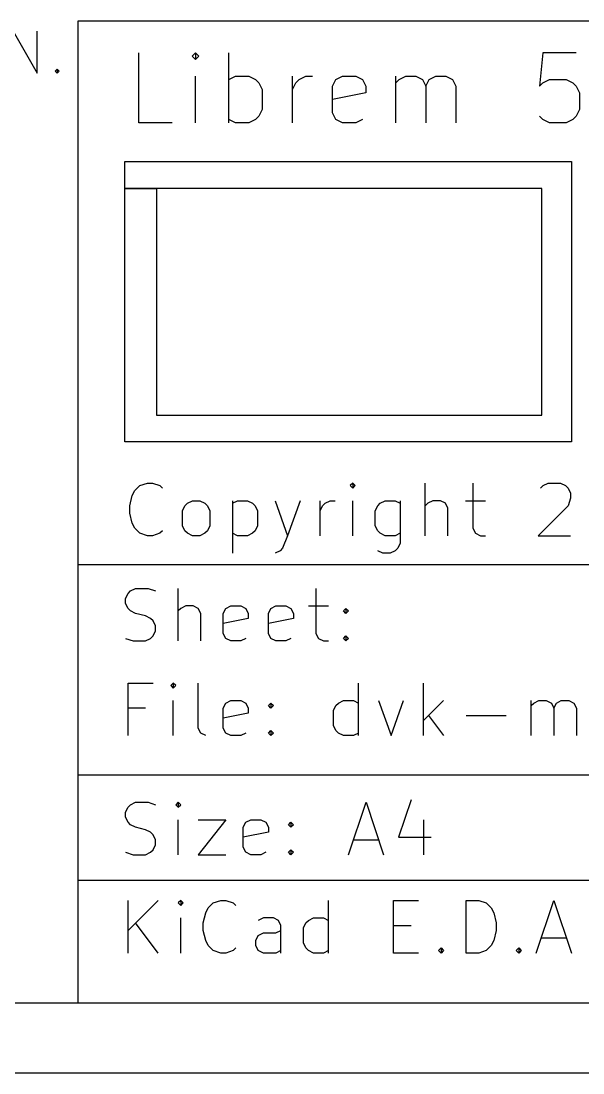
# Model space of a CAD drawing. Extents: x 8 to 330, y -289 to -8.
# Drawn here: x 90.39 to 106.41, y -289 to -259 of the extents above; entities that cross this region are included whole.
import ezdxf

# ---------------------------------------------------------------- set-up
doc = ezdxf.new("R2010")
doc.units = 0
doc.header["$MEASUREMENT"] = 0
doc.layers.add('BLACK', color=7, linetype='CONTINUOUS')

msp = doc.modelspace()

# ---------------------------------------------------------------- linework, layer by layer
at = {"layer": 'BLACK', "linetype": 'CONTINUOUS'}
for p, q in [((92.0072, -259.002), (92.0072, -287.002)), ((200.007, -259.002), (92.0072, -259.002)), ((90.1593, -259.293), (90.845, -260.493)), ((90.845, -260.493), (90.845, -259.293)), ((93.7434, -261.907), (93.7434, -259.907)), ((95.3624, -259.907), (95.2672, -260.002)), ((95.2672, -260.002), (95.3624, -260.097)), ((95.4577, -260.002), (95.3624, -259.907)), ((95.3624, -259.907), (95.3624, -260.097)), ((95.3624, -260.097), (95.4577, -260.002)), ((96.3148, -261.907), (96.3148, -259.907)), ((105.267, -259.907), (105.172, -260.859)), ((106.22, -259.907), (105.267, -259.907)), ((91.3593, -260.436), (91.4164, -260.379)), ((91.4164, -260.379), (91.4164, -260.493)), ((91.4164, -260.379), (91.4736, -260.436)), ((91.4164, -260.493), (91.3593, -260.436)), ((91.4736, -260.436), (91.4164, -260.493)), ((95.3624, -261.907), (95.3624, -260.574)), ((96.3148, -260.669), (96.5053, -260.574)), ((96.5053, -260.574), (96.8862, -260.574)), ((96.8862, -260.574), (97.0767, -260.669)), ((97.0767, -260.669), (97.172, -260.764)), ((98.1243, -261.907), (98.1243, -260.574)), ((98.2196, -260.764), (98.3148, -260.669)), ((98.3148, -260.669), (98.5053, -260.574)), ((98.5053, -260.574), (98.6958, -260.574)), ((99.2672, -260.859), (99.3624, -260.669)), ((99.3624, -260.669), (99.5529, -260.574)), ((99.5529, -260.574), (99.9339, -260.574)), ((99.9339, -260.574), (100.124, -260.669)), ((100.124, -260.669), (100.22, -260.859)), ((101.077, -261.907), (101.077, -260.574)), ((101.077, -260.764), (101.172, -260.669)), ((101.172, -260.669), (101.362, -260.574)), ((101.362, -260.574), (101.648, -260.574)), ((101.648, -260.574), (101.839, -260.669)), ((101.839, -260.669), (101.934, -260.859)), ((101.934, -260.859), (102.029, -260.669)), ((102.029, -260.669), (102.22, -260.574)), ((102.22, -260.574), (102.505, -260.574)), ((102.505, -260.574), (102.696, -260.669)), ((102.696, -260.669), (102.791, -260.859)), ((105.267, -260.764), (105.458, -260.669)), ((105.458, -260.669), (105.934, -260.669)), ((105.934, -260.669), (106.124, -260.764)), ((97.172, -260.764), (97.2672, -260.955)), ((97.2672, -260.955), (97.2672, -261.526)), ((98.1243, -260.955), (98.2196, -260.764)), ((99.2672, -261.621), (99.2672, -260.859)), ((100.22, -260.859), (100.22, -261.05)), ((101.934, -260.859), (101.934, -261.907)), ((102.791, -260.859), (102.791, -261.907)), ((105.172, -260.859), (105.267, -260.764)), ((106.124, -260.764), (106.22, -260.859)), ((106.22, -260.859), (106.315, -261.05)), ((100.22, -261.05), (99.2672, -261.24)), ((106.315, -261.05), (106.315, -261.526)), ((97.2672, -261.526), (97.172, -261.716)), ((106.315, -261.526), (106.22, -261.716)), ((96.5053, -261.907), (96.3148, -261.812)), ((97.0767, -261.812), (96.8862, -261.907)), ((97.172, -261.716), (97.0767, -261.812)), ((99.3624, -261.812), (99.2672, -261.621)), ((99.5529, -261.907), (99.3624, -261.812)), ((100.124, -261.812), (99.9339, -261.907)), ((105.267, -261.812), (105.172, -261.716)), ((105.458, -261.907), (105.267, -261.812)), ((106.124, -261.812), (105.934, -261.907)), ((106.22, -261.716), (106.124, -261.812)), ((94.6958, -261.907), (93.7434, -261.907)), ((96.8862, -261.907), (96.5053, -261.907)), ((99.9339, -261.907), (99.5529, -261.907)), ((105.934, -261.907), (105.458, -261.907)), ((93.3462, -263.009), (93.3466, -263.007)), ((93.3462, -263.776), (93.3462, -263.009)), ((93.3466, -263.007), (93.3477, -263.006)), ((93.3477, -263.006), (93.3493, -263.005)), ((93.3493, -263.005), (93.3512, -263.004)), ((93.3512, -263.004), (106.079, -263.004)), ((106.079, -263.004), (106.081, -263.005)), ((106.081, -263.005), (106.083, -263.006)), ((106.083, -263.006), (106.084, -263.007)), ((106.084, -263.007), (106.084, -263.009)), ((106.084, -263.009), (106.084, -270.995)), ((93.3462, -270.995), (93.3462, -263.776)), ((93.3462, -263.776), (94.2452, -263.776)), ((94.2452, -263.776), (93.3462, -263.776)), ((94.2452, -263.776), (94.2452, -270.243)), ((105.241, -263.776), (94.2452, -263.776)), ((105.241, -270.243), (105.241, -263.776)), ((94.2452, -270.243), (105.241, -270.243)), ((93.3466, -270.997), (93.3462, -270.995)), ((93.3477, -270.999), (93.3466, -270.997)), ((93.3493, -271), (93.3477, -270.999)), ((93.3512, -271), (93.3493, -271)), ((106.079, -271), (93.3512, -271)), ((106.081, -271), (106.079, -271)), ((106.083, -270.999), (106.081, -271)), ((106.084, -270.997), (106.083, -270.999)), ((106.084, -270.995), (106.084, -270.997)), ((93.5593, -272.538), (93.6308, -272.395)), ((93.6308, -272.395), (93.7736, -272.252)), ((93.7736, -272.252), (93.9879, -272.181)), ((93.9879, -272.181), (94.1308, -272.181)), ((94.1308, -272.181), (94.3451, -272.252)), ((94.3451, -272.252), (94.4165, -272.324)), ((99.8451, -272.181), (99.7736, -272.252)), ((99.7736, -272.252), (99.8451, -272.324)), ((99.9165, -272.252), (99.8451, -272.181)), ((99.8451, -272.181), (99.8451, -272.324)), ((99.8451, -272.324), (99.9165, -272.252)), ((101.916, -273.681), (101.916, -272.181)), ((103.274, -272.181), (103.274, -273.466)), ((105.202, -272.324), (105.274, -272.252)), ((105.274, -272.252), (105.416, -272.181)), ((105.416, -272.181), (105.774, -272.181)), ((105.774, -272.181), (105.916, -272.252)), ((105.916, -272.252), (105.988, -272.324)), ((105.988, -272.324), (106.059, -272.466)), ((93.4879, -272.824), (93.5593, -272.538)), ((95.1308, -272.752), (95.2736, -272.681)), ((95.2736, -272.681), (95.4879, -272.681)), ((95.4879, -272.681), (95.6308, -272.752)), ((96.4165, -272.681), (96.4165, -274.181)), ((96.4165, -272.752), (96.5593, -272.681)), ((96.5593, -272.681), (96.8451, -272.681)), ((96.8451, -272.681), (96.9879, -272.752)), ((97.6308, -272.681), (97.9879, -273.681)), ((98.3451, -272.681), (97.9879, -273.681)), ((98.9165, -273.681), (98.9165, -272.681)), ((99.0593, -272.752), (99.2022, -272.681)), ((99.2022, -272.681), (99.3451, -272.681)), ((99.8451, -273.681), (99.8451, -272.681)), ((100.631, -272.752), (100.774, -272.681)), ((100.774, -272.681), (101.059, -272.681)), ((101.059, -272.681), (101.202, -272.752)), ((101.202, -272.681), (101.202, -273.895)), ((102.131, -272.681), (101.988, -272.752)), ((102.345, -272.681), (102.131, -272.681)), ((102.488, -272.752), (102.345, -272.681)), ((103.059, -272.681), (103.631, -272.681)), ((106.059, -272.609), (105.988, -272.824)), ((106.059, -272.466), (106.059, -272.609)), ((93.4879, -273.038), (93.4879, -272.824)), ((94.9879, -272.966), (95.0593, -272.824)), ((94.9879, -273.395), (94.9879, -272.966)), ((95.0593, -272.824), (95.1308, -272.752)), ((95.6308, -272.752), (95.7022, -272.824)), ((95.7022, -272.824), (95.7736, -272.966)), ((95.7736, -272.966), (95.7736, -273.395)), ((96.9879, -272.752), (97.0593, -272.824)), ((97.0593, -272.824), (97.1308, -272.966)), ((97.1308, -272.966), (97.1308, -273.395)), ((98.9165, -272.966), (98.9879, -272.824)), ((98.9879, -272.824), (99.0593, -272.752)), ((100.488, -272.966), (100.559, -272.824)), ((100.488, -273.395), (100.488, -272.966)), ((100.559, -272.824), (100.631, -272.752)), ((101.988, -272.752), (101.916, -272.824)), ((102.559, -272.895), (102.488, -272.752)), ((102.559, -273.681), (102.559, -272.895)), ((105.988, -272.824), (105.131, -273.681)), ((93.5593, -273.324), (93.4879, -273.038)), ((93.6308, -273.466), (93.5593, -273.324)), ((93.7736, -273.609), (93.6308, -273.466)), ((94.4165, -273.538), (94.3451, -273.609)), ((95.0593, -273.538), (94.9879, -273.395)), ((95.1308, -273.609), (95.0593, -273.538)), ((95.7022, -273.538), (95.6308, -273.609)), ((95.7736, -273.395), (95.7022, -273.538)), ((97.0593, -273.538), (96.9879, -273.609)), ((97.1308, -273.395), (97.0593, -273.538)), ((100.559, -273.538), (100.488, -273.395)), ((100.631, -273.609), (100.559, -273.538)), ((103.274, -273.466), (103.345, -273.609)), ((93.9879, -273.681), (93.7736, -273.609)), ((94.1308, -273.681), (93.9879, -273.681)), ((94.3451, -273.609), (94.1308, -273.681)), ((95.2736, -273.681), (95.1308, -273.609)), ((95.4879, -273.681), (95.2736, -273.681)), ((95.6308, -273.609), (95.4879, -273.681)), ((96.5593, -273.681), (96.4165, -273.609)), ((96.8451, -273.681), (96.5593, -273.681)), ((96.9879, -273.609), (96.8451, -273.681)), ((97.9879, -273.681), (97.8451, -274.038)), ((100.774, -273.681), (100.631, -273.609)), ((101.059, -273.681), (100.774, -273.681)), ((101.202, -273.609), (101.059, -273.681)), ((101.202, -273.895), (101.131, -274.038)), ((103.345, -273.609), (103.488, -273.681)), ((103.488, -273.681), (103.631, -273.681)), ((105.131, -273.681), (106.059, -273.681)), ((97.7736, -274.109), (97.6308, -274.181)), ((97.8451, -274.038), (97.7736, -274.109)), ((100.702, -274.181), (100.559, -274.109)), ((100.916, -274.181), (100.702, -274.181)), ((101.059, -274.109), (100.916, -274.181)), ((101.131, -274.038), (101.059, -274.109)), ((92.0072, -274.502), (200.007, -274.502)), ((93.3679, -275.466), (93.4393, -275.324)), ((93.4393, -275.324), (93.5108, -275.252)), ((93.5108, -275.252), (93.6536, -275.181)), ((93.6536, -275.181), (94.0108, -275.181)), ((94.0108, -275.181), (94.2251, -275.252)), ((94.8679, -276.681), (94.8679, -275.181)), ((98.7965, -275.181), (98.7965, -276.466)), ((93.3679, -275.609), (93.3679, -275.466)), ((93.4393, -275.752), (93.3679, -275.609)), ((95.0822, -275.681), (94.9393, -275.752)), ((95.2965, -275.681), (95.0822, -275.681)), ((95.4393, -275.752), (95.2965, -275.681)), ((96.2251, -275.752), (96.3679, -275.681)), ((96.3679, -275.681), (96.6536, -275.681)), ((96.6536, -275.681), (96.7965, -275.752)), ((97.5108, -275.752), (97.6536, -275.681)), ((97.6536, -275.681), (97.9393, -275.681)), ((97.9393, -275.681), (98.0822, -275.752)), ((98.5822, -275.681), (99.1536, -275.681)), ((93.5108, -275.824), (93.4393, -275.752)), ((93.6536, -275.895), (93.5108, -275.824)), ((93.9393, -275.966), (93.6536, -275.895)), ((94.0822, -276.038), (93.9393, -275.966)), ((94.9393, -275.752), (94.8679, -275.824)), ((95.5108, -275.895), (95.4393, -275.752)), ((95.5108, -276.681), (95.5108, -275.895)), ((96.1536, -275.895), (96.2251, -275.752)), ((96.1536, -276.466), (96.1536, -275.895)), ((96.7965, -275.752), (96.8679, -275.895)), ((96.8679, -275.895), (96.8679, -276.038)), ((97.4393, -275.895), (97.5108, -275.752)), ((97.4393, -276.466), (97.4393, -275.895)), ((98.0822, -275.752), (98.1536, -275.895)), ((98.1536, -275.895), (98.1536, -276.038)), ((99.5822, -275.824), (99.6536, -275.752)), ((99.6536, -275.895), (99.5822, -275.824)), ((99.6536, -275.752), (99.7251, -275.824)), ((99.6536, -275.752), (99.6536, -275.895)), ((99.7251, -275.824), (99.6536, -275.895)), ((94.1536, -276.109), (94.0822, -276.038)), ((94.2251, -276.252), (94.1536, -276.109)), ((94.2251, -276.395), (94.2251, -276.252)), ((96.8679, -276.038), (96.1536, -276.181)), ((98.1536, -276.038), (97.4393, -276.181)), ((94.0822, -276.609), (94.1536, -276.538)), ((94.1536, -276.538), (94.2251, -276.395)), ((96.2251, -276.609), (96.1536, -276.466)), ((97.5108, -276.609), (97.4393, -276.466)), ((98.7965, -276.466), (98.8679, -276.609)), ((99.5822, -276.609), (99.6536, -276.538)), ((99.6536, -276.538), (99.7251, -276.609)), ((99.6536, -276.538), (99.6536, -276.681)), ((93.3679, -276.609), (93.5822, -276.681)), ((93.5822, -276.681), (93.9393, -276.681)), ((93.9393, -276.681), (94.0822, -276.609)), ((96.3679, -276.681), (96.2251, -276.609)), ((96.6536, -276.681), (96.3679, -276.681)), ((96.7965, -276.609), (96.6536, -276.681)), ((97.6536, -276.681), (97.5108, -276.609)), ((97.9393, -276.681), (97.6536, -276.681)), ((98.0822, -276.609), (97.9393, -276.681)), ((98.8679, -276.609), (99.0108, -276.681)), ((99.0108, -276.681), (99.1536, -276.681)), ((99.6536, -276.681), (99.5822, -276.609)), ((99.7251, -276.609), (99.6536, -276.681)), ((93.4393, -279.381), (93.4393, -277.881)), ((93.4393, -277.881), (94.1536, -277.881)), ((94.7251, -277.881), (94.6536, -277.952)), ((94.6536, -277.952), (94.7251, -278.024)), ((94.7965, -277.952), (94.7251, -277.881)), ((94.7251, -277.881), (94.7251, -278.024)), ((94.7251, -278.024), (94.7965, -277.952)), ((95.4393, -279.166), (95.4393, -277.881)), ((100.011, -279.381), (100.011, -277.881)), ((101.868, -279.381), (101.868, -277.881)), ((94.7251, -279.381), (94.7251, -278.381)), ((96.2251, -278.452), (96.3679, -278.381)), ((96.3679, -278.381), (96.6536, -278.381)), ((96.6536, -278.381), (96.7965, -278.452)), ((99.4393, -278.452), (99.5822, -278.381)), ((99.5822, -278.381), (99.8679, -278.381)), ((99.8679, -278.381), (100.011, -278.452)), ((100.582, -278.381), (100.939, -279.381)), ((100.939, -279.381), (101.296, -278.381)), ((102.439, -278.381), (101.868, -278.952)), ((104.939, -279.381), (104.939, -278.381)), ((105.011, -278.452), (105.154, -278.381)), ((105.154, -278.381), (105.368, -278.381)), ((105.368, -278.381), (105.511, -278.452)), ((105.654, -278.452), (105.796, -278.381)), ((105.796, -278.381), (106.011, -278.381)), ((106.011, -278.381), (106.154, -278.452)), ((93.9393, -278.595), (93.4393, -278.595)), ((96.1536, -278.595), (96.2251, -278.452)), ((96.1536, -279.166), (96.1536, -278.595)), ((96.7965, -278.452), (96.8679, -278.595)), ((96.8679, -278.595), (96.8679, -278.738)), ((97.4393, -278.524), (97.5108, -278.452)), ((97.5108, -278.595), (97.4393, -278.524)), ((97.5108, -278.452), (97.5822, -278.524)), ((97.5108, -278.452), (97.5108, -278.595)), ((97.5822, -278.524), (97.5108, -278.595)), ((99.2965, -278.666), (99.3679, -278.524)), ((99.2965, -279.095), (99.2965, -278.666)), ((99.3679, -278.524), (99.4393, -278.452)), ((104.939, -278.524), (105.011, -278.452)), ((105.511, -278.452), (105.582, -278.595)), ((105.582, -278.595), (105.654, -278.452)), ((105.582, -278.595), (105.582, -279.381)), ((106.154, -278.452), (106.225, -278.595)), ((106.225, -278.595), (106.225, -279.381)), ((96.8679, -278.738), (96.1536, -278.881)), ((102.011, -278.809), (102.439, -279.381)), ((103.082, -278.809), (104.225, -278.809)), ((95.5108, -279.309), (95.4393, -279.166)), ((96.2251, -279.309), (96.1536, -279.166)), ((97.4393, -279.309), (97.5108, -279.238)), ((97.5108, -279.238), (97.5822, -279.309)), ((97.5108, -279.238), (97.5108, -279.381)), ((99.3679, -279.238), (99.2965, -279.095)), ((99.4393, -279.309), (99.3679, -279.238)), ((95.6536, -279.381), (95.5108, -279.309)), ((96.3679, -279.381), (96.2251, -279.309)), ((96.6536, -279.381), (96.3679, -279.381)), ((96.7965, -279.309), (96.6536, -279.381)), ((97.5108, -279.381), (97.4393, -279.309)), ((97.5822, -279.309), (97.5108, -279.381)), ((99.5822, -279.381), (99.4393, -279.309)), ((99.8679, -279.381), (99.5822, -279.381)), ((100.011, -279.309), (99.8679, -279.381)), ((92.0072, -280.502), (200.007, -280.502)), ((93.4393, -281.424), (93.5108, -281.352)), ((93.5108, -281.352), (93.6536, -281.281)), ((93.6536, -281.281), (94.0108, -281.281)), ((94.0108, -281.281), (94.2251, -281.352)), ((94.8679, -281.281), (94.7965, -281.352)), ((94.7965, -281.352), (94.8679, -281.424)), ((94.9393, -281.352), (94.8679, -281.281)), ((94.8679, -281.281), (94.8679, -281.424)), ((94.8679, -281.424), (94.9393, -281.352)), ((99.7251, -282.781), (100.225, -281.281)), ((100.225, -281.281), (100.725, -282.781)), ((101.511, -281.209), (101.154, -282.281)), ((93.3679, -281.566), (93.4393, -281.424)), ((93.3679, -281.709), (93.3679, -281.566)), ((93.4393, -281.852), (93.3679, -281.709)), ((93.5108, -281.924), (93.4393, -281.852)), ((93.6536, -281.995), (93.5108, -281.924)), ((93.9393, -282.066), (93.6536, -281.995)), ((94.8679, -282.781), (94.8679, -281.781)), ((95.4393, -281.781), (96.2251, -281.781)), ((96.2251, -281.781), (95.4393, -282.781)), ((96.7251, -281.995), (96.7965, -281.852)), ((96.7251, -282.566), (96.7251, -281.995)), ((96.7965, -281.852), (96.9393, -281.781)), ((96.9393, -281.781), (97.2251, -281.781)), ((97.2251, -281.781), (97.3679, -281.852)), ((97.3679, -281.852), (97.4393, -281.995)), ((97.4393, -281.995), (97.4393, -282.138)), ((98.0108, -281.924), (98.0822, -281.852)), ((98.0822, -281.995), (98.0108, -281.924)), ((98.0822, -281.852), (98.1536, -281.924)), ((98.0822, -281.852), (98.0822, -281.995)), ((98.1536, -281.924), (98.0822, -281.995)), ((101.868, -281.781), (101.868, -282.781)), ((94.0822, -282.138), (93.9393, -282.066)), ((94.1536, -282.209), (94.0822, -282.138)), ((94.2251, -282.352), (94.1536, -282.209)), ((97.4393, -282.138), (96.7251, -282.281)), ((101.154, -282.281), (102.082, -282.281)), ((94.1536, -282.638), (94.2251, -282.495)), ((94.2251, -282.495), (94.2251, -282.352)), ((96.7965, -282.709), (96.7251, -282.566)), ((99.8679, -282.352), (100.582, -282.352)), ((93.3679, -282.709), (93.5822, -282.781)), ((93.5822, -282.781), (93.9393, -282.781)), ((93.9393, -282.781), (94.0822, -282.709)), ((94.0822, -282.709), (94.1536, -282.638)), ((95.4393, -282.781), (96.2251, -282.781)), ((96.9393, -282.781), (96.7965, -282.709)), ((97.2251, -282.781), (96.9393, -282.781)), ((97.3679, -282.709), (97.2251, -282.781)), ((98.0108, -282.709), (98.0822, -282.638)), ((98.0822, -282.781), (98.0108, -282.709)), ((98.0822, -282.638), (98.1536, -282.709)), ((98.0822, -282.638), (98.0822, -282.781)), ((98.1536, -282.709), (98.0822, -282.781)), ((92.0072, -283.502), (200.007, -283.502)), ((93.4393, -285.581), (93.4393, -284.081)), ((94.2965, -284.081), (93.4393, -284.938)), ((94.9393, -284.081), (94.8679, -284.152)), ((95.0108, -284.152), (94.9393, -284.081)), ((94.9393, -284.081), (94.9393, -284.224)), ((95.8679, -284.152), (96.0822, -284.081)), ((96.0822, -284.081), (96.2251, -284.081)), ((96.2251, -284.081), (96.4393, -284.152)), ((99.1536, -285.581), (99.1536, -284.081)), ((101.011, -285.581), (101.011, -284.081)), ((101.011, -284.081), (101.725, -284.081)), ((103.082, -285.581), (103.082, -284.081)), ((103.082, -284.081), (103.439, -284.081)), ((103.439, -284.081), (103.654, -284.152)), ((105.082, -285.581), (105.582, -284.081)), ((105.582, -284.081), (106.082, -285.581)), ((94.8679, -284.152), (94.9393, -284.224)), ((94.9393, -284.224), (95.0108, -284.152)), ((95.6536, -284.438), (95.7251, -284.295)), ((95.7251, -284.295), (95.8679, -284.152)), ((96.4393, -284.152), (96.5108, -284.224)), ((103.654, -284.152), (103.796, -284.295)), ((103.796, -284.295), (103.868, -284.438)), ((94.9393, -285.581), (94.9393, -284.581)), ((95.5822, -284.724), (95.6536, -284.438)), ((97.2965, -284.581), (97.1536, -284.652)), ((97.5822, -284.581), (97.2965, -284.581)), ((97.7251, -284.652), (97.5822, -284.581)), ((97.7965, -284.795), (97.7251, -284.652)), ((98.5108, -284.724), (98.5822, -284.652)), ((98.5822, -284.652), (98.7251, -284.581)), ((98.7251, -284.581), (99.0108, -284.581)), ((99.0108, -284.581), (99.1536, -284.652)), ((103.868, -284.438), (103.939, -284.724)), ((94.2965, -285.581), (93.6536, -284.724)), ((95.5822, -284.938), (95.5822, -284.724)), ((95.6536, -285.224), (95.5822, -284.938)), ((97.6536, -285.009), (97.7965, -284.938)), ((97.7965, -285.581), (97.7965, -284.795)), ((98.4393, -284.866), (98.5108, -284.724)), ((98.4393, -285.295), (98.4393, -284.866)), ((101.011, -284.795), (101.511, -284.795)), ((103.939, -284.938), (103.868, -285.224)), ((103.939, -284.724), (103.939, -284.938)), ((95.7251, -285.366), (95.6536, -285.224)), ((97.0822, -285.224), (97.1536, -285.081)), ((97.0822, -285.366), (97.0822, -285.224)), ((97.1536, -285.081), (97.2965, -285.009)), ((97.2965, -285.009), (97.6536, -285.009)), ((98.5108, -285.438), (98.4393, -285.295)), ((103.868, -285.224), (103.796, -285.366)), ((105.225, -285.152), (105.939, -285.152)), ((95.8679, -285.509), (95.7251, -285.366)), ((96.0822, -285.581), (95.8679, -285.509)), ((96.2251, -285.581), (96.0822, -285.581)), ((96.4393, -285.509), (96.2251, -285.581)), ((96.5108, -285.438), (96.4393, -285.509)), ((97.1536, -285.509), (97.0822, -285.366)), ((97.2965, -285.581), (97.1536, -285.509)), ((97.6536, -285.581), (97.2965, -285.581)), ((97.7965, -285.509), (97.6536, -285.581)), ((98.5822, -285.509), (98.5108, -285.438)), ((98.7251, -285.581), (98.5822, -285.509)), ((99.0108, -285.581), (98.7251, -285.581)), ((99.1536, -285.509), (99.0108, -285.581)), ((101.725, -285.581), (101.011, -285.581)), ((102.296, -285.509), (102.368, -285.438)), ((102.368, -285.581), (102.296, -285.509)), ((102.368, -285.438), (102.439, -285.509)), ((102.368, -285.438), (102.368, -285.581)), ((102.439, -285.509), (102.368, -285.581)), ((103.439, -285.581), (103.082, -285.581)), ((103.654, -285.509), (103.439, -285.581)), ((103.796, -285.366), (103.654, -285.509)), ((104.511, -285.509), (104.582, -285.438)), ((104.582, -285.581), (104.511, -285.509)), ((104.582, -285.438), (104.654, -285.509)), ((104.582, -285.438), (104.582, -285.581)), ((104.654, -285.509), (104.582, -285.581)), ((10, -287.002), (200.007, -287.002)), ((92.0072, -287.002), (200.007, -287.002)), ((8, -289.002), (202.007, -289.002))]:
    msp.add_line(p, q, dxfattribs=at)

doc.saveas('drawing.dxf')
